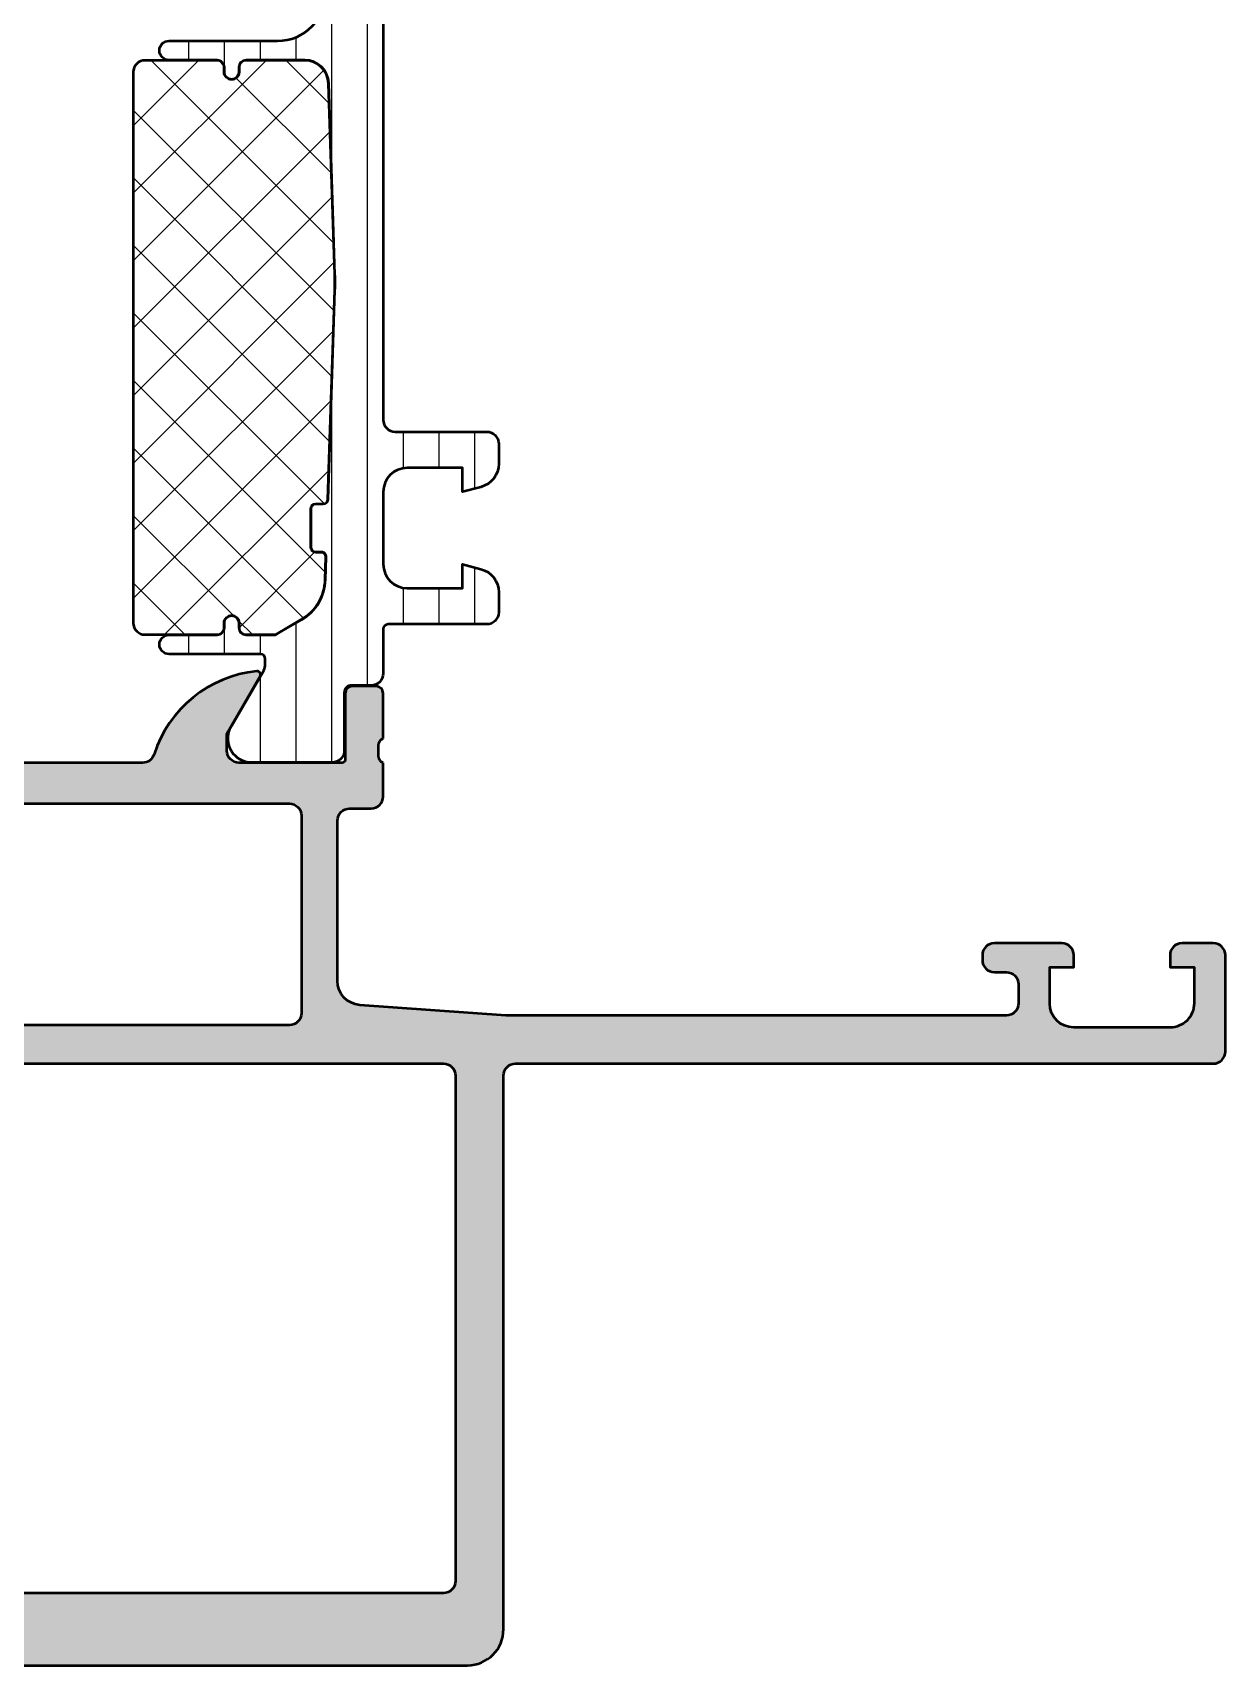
# Model space of a CAD drawing. Extents: x 0 to 104, y -25 to 90.
# Drawn here: x 54.4 to 104, y -25 to 42.8 of the extents above; entities that cross this region are included whole.
import ezdxf

# ---------------------------------------------------------------- set-up
doc = ezdxf.new("R2010")
doc.units = 0
for name, color, linetype, lineweight in [('0S-Alu contour', 7, 'Continuous', 50), ('0S-Alu hatch', 252, 'Continuous', 25), ('0S-Plastic contour', 254, 'Continuous', 50), ('0S-Plastic hatch', 253, 'Continuous', 25), ('0S-PT contour', 91, 'Continuous', 50), ('0S-PT hatch', 103, 'Continuous', 25)]:
    doc.layers.add(name, color=color, linetype=linetype, lineweight=lineweight)

# ---------------------------------------------------------------- blocks, each defined once
blk = doc.blocks.new('439470__185B3D61_6A0E_42BB_94F0_96A8858EB3F4_')
at = {"layer": '0S-PT hatch'}
h = blk.add_hatch(dxfattribs=at)
h.set_pattern_fill('ANSI37', color=256, scale=0.625, angle=90, style=0)
h.set_pattern_definition([(135, (0, 0), (-1.403165018917055, -1.403165018917055), []), (225, (0, 0), (1.403165018917055, -1.403165018917055), [])])
edge = h.paths.add_edge_path()
edge.add_line((58.61000000000005, 41.19001272908), (58.61000000000004, 18.31001272907998))
edge.add_arc((59.10000000000001, 18.31001272907998), 0.4899999999999736, 180, 270)
edge.add_line((59.10000000000001, 17.82001272908), (62.10000000000002, 17.82001272907994))
edge.add_arc((62.10000000000004, 18.11001272907995), 0.2900000000000027, 269.9999999999972, 360)
edge.add_line((62.39000000000004, 18.11001272907995), (62.39000000000004, 18.31001272907996))
edge.add_ellipse((62.70000000000004, 18.31001272907994), major_axis=(-0.3100000000000094, 0), ratio=1, start_angle=180, end_angle=360, ccw=False)
edge.add_line((63.01000000000005, 18.31001272907992), (63.01, 18.11001272908007))
edge.add_arc((63.29999999999998, 18.11001272907999), 0.2899999999999778, 180, 270.0000000000014)
edge.add_line((63.29999999999998, 17.82001272908001), (64.46410161520026, 17.82001272908))
edge.add_arc((64.46410161520029, 18.01001272871147), 0.1899999996314747, 269.9999999999957, 299.9999946536878)
edge.add_line((64.55910159966221, 17.84546789344706), (65.59590409906372, 18.44406596658))
edge.add_arc((64.60090426373581, 20.16745660626703), 1.989999992277228, 299.9999946536926, 358.2773953328576)
edge.add_line((66.5900049316901, 20.10763602446409), (66.62072637068162, 21.04376804488799))
edge.add_arc((66.43082860151233, 21.04999999999996), 0.1899999999999915, 358.1203748410027, 451.4729373782516)
edge.add_line((66.4259446941848, 21.23993721975748), (66.1990846902168, 21.23993721975747))
edge.add_ellipse((66.20402316609626, 21.4541521220619), major_axis=(-0.2142718201567978, 0), ratio=1, start_angle=1.6488067453768167, end_angle=88.67934625460799, ccw=False)
edge.add_line((65.98984006140552, 21.44798685010199), (65.99000000104654, 23.05002096556112))
edge.add_ellipse((66.19999999999999, 23.04999999999997), major_axis=(-0.2100000000000085, 0), ratio=1, start_angle=270, end_angle=359.9942798181932, ccw=False)
edge.add_line((66.19999999999999, 23.25999999999997), (66.5095904128498, 23.25999999999996))
edge.add_arc((66.50959041284983, 23.44999999999997), 0.1900000000000013, 269.9999999999957, 358.1203748410051)
edge.add_line((66.69948818201915, 23.443768044888), (66.98462481053399, 32.13234308924581))
edge.add_arc((56.99999999999932, 32.46001272908049), 9.990000000000688, 358.1203748410039, 361.8796251589415)
edge.add_line((66.9846248105343, 32.78768236890565), (66.72685035135248, 40.72248779861771))
edge.add_arc((65.7373847885234, 40.69001443652208), 0.989998292559369, 1.87972081874319, 90.00009565945754)
edge.add_line((65.73738313564948, 41.68001272908006), (63.29999999999994, 41.68001272908001))
edge.add_arc((63.29999999999995, 41.39001272908006), 0.2899999999999494, 90.00000000000142, 180)
edge.add_line((63.01000000000001, 41.39001272908005), (63.01, 41.19001272908))
edge.add_ellipse((62.70000000000002, 41.19001272908), major_axis=(-0.309999999999981, 0), ratio=1, start_angle=0, end_angle=180, ccw=False)
edge.add_line((62.39000000000004, 41.19001272907999), (62.39000000000003, 41.39001272908001))
edge.add_arc((62.10000000000007, 41.39001272908001), 0.2899999999999636, 0, 90.00000000000142)
edge.add_line((62.10000000000006, 41.68001272907997), (59.10000000000007, 41.68001272908001))
edge.add_arc((59.10000000000007, 41.19001272908), 0.4900000000000162, 89.99999999999918, 180)
at = {"layer": '0S-PT contour', "color": 7}
for points in [[(62.10000000000006, 41.68001272907997), (59.10000000000007, 41.68001272908001)], [(62.39000000000004, 41.19001272907999), (62.39000000000003, 41.39001272908001)], [(63.01000000000001, 41.39001272908005), (63.01, 41.19001272908)], [(65.73738313564948, 41.68001272908006), (63.29999999999994, 41.68001272908001)], [(58.61000000000005, 41.19001272908), (58.61000000000004, 18.31001272907998)], [(66.9846248105343, 32.78768236890565), (66.72685035135248, 40.72248779861771)], [(66.69948818201915, 23.443768044888), (66.98462481053399, 32.13234308924581)], [(66.19999999999999, 23.25999999999997), (66.5095904128498, 23.25999999999996)], [(65.98984006140552, 21.44798685010199), (65.99000000104654, 23.05002096556112)], [(66.4259446941848, 21.23993721975748), (66.1990846902168, 21.23993721975747)], [(66.5900049316901, 20.10763602446409), (66.62072637068162, 21.04376804488799)], [(64.55910159966221, 17.84546789344706), (65.59590409906372, 18.44406596658)], [(59.10000000000001, 17.82001272908), (62.10000000000002, 17.82001272907994)], [(62.39000000000004, 18.11001272907995), (62.39000000000004, 18.31001272907996)], [(63.01000000000005, 18.31001272907992), (63.01, 18.11001272908007)], [(63.29999999999998, 17.82001272908001), (64.46410161520026, 17.82001272908)]]:
    blk.add_lwpolyline(points, dxfattribs=at)
for centre, radius, start, end in [((59.10000000000007, 41.19001272908), 0.4900000000000162, 89.99999999999918, 180), ((62.10000000000007, 41.39001272908001), 0.2899999999999636, 0, 90.00000000000142), ((63.29999999999995, 41.39001272908006), 0.2899999999999494, 90.00000000000142, 180), ((65.7373847885234, 40.69001443652208), 0.989998292559369, 1.87972081874319, 90.00009565945754), ((56.99999999999932, 32.46001272908049), 9.990000000000688, 358.1203748410039, 1.87962515894142), ((66.50959041284983, 23.44999999999997), 0.1900000000000013, 269.9999999999957, 358.1203748410051), ((66.43082860151233, 21.04999999999996), 0.1899999999999915, 358.1203748410027, 91.47293737825171), ((64.60090426373581, 20.16745660626703), 1.989999992277228, 299.9999946536926, 358.2773953328576), ((59.10000000000001, 18.31001272907998), 0.4899999999999736, 180, 270), ((62.10000000000004, 18.11001272907995), 0.2900000000000027, 269.9999999999972, 0), ((63.29999999999998, 18.11001272907999), 0.2899999999999778, 180, 270.0000000000014), ((64.46410161520029, 18.01001272871147), 0.1899999996314747, 269.9999999999957, 299.9999946536878)]:
    blk.add_arc(centre, radius, start, end, dxfattribs=at)
at = {"layer": '0S-PT contour', "color": 7, "extrusion": (0, 0, -1)}
for centre, radius, start, end in [((-62.70000000000002, 41.19001272908), 0.309999999999981, 180, 0), ((-66.19999999999999, 23.04999999999997), 0.2100000000000085, 0.0057201818068089, 90), ((-66.20402316609626, 21.4541521220619), 0.2142718201567978, 271.320653745392, 358.3511932546232), ((-62.70000000000004, 18.31001272907994), 0.3100000000000094, 0, 180)]:
    blk.add_arc(centre, radius, start, end, dxfattribs=at)
blk = doc.blocks.new('284639__037A3910_7D64_4410_97A6_59D41D8CEEEF___64450CFE_8EF1_450A_9110_F0848E40DB0C_')
at = {"layer": '0S-Plastic hatch'}
h = blk.add_hatch(dxfattribs=at)
h.set_pattern_fill('ANSI31', color=256, scale=0.4680000000000001, angle=45, style=0)
h.set_pattern_definition([(90, (0, 0), (-1.4859, 0), [])])
edge = h.paths.add_edge_path()
edge.add_line((69.00000000000006, 48.790003), (69, 26.74999999999992))
edge.add_arc((69.5, 26.74999999999992), 0.5, 180, 269.9999999999984)
edge.add_line((69.49999999999999, 26.24999999999992), (73.30000000000003, 26.24999999999994))
edge.add_ellipse((73.30000000000003, 25.74999999999997), major_axis=(-0.4999999999999716, 0), ratio=1, start_angle=180, end_angle=270, ccw=False)
edge.add_line((73.79999999999998, 25.74999999999997), (73.79999999999998, 24.91925077662566))
edge.add_ellipse((72.79999999999988, 24.91925077662564), major_axis=(-1.000000000000113, 0), ratio=1, start_angle=104.9999999999944, end_angle=180, ccw=False)
edge.add_line((73.05881904510234, 23.95332495033644), (72.3, 23.75))
edge.add_line((72.3, 23.75), (72.3, 24.74999999999991))
edge.add_line((72.3, 24.74999999999991), (69.99999999999991, 24.74999999999988))
edge.add_arc((69.99999999999994, 23.74999999999994), 0.999999999999943, 90.00000000000081, 180)
edge.add_line((69, 23.74999999999994), (69, 20.74999999999993))
edge.add_arc((70, 20.74999999999993), 1, 180, 270)
edge.add_line((70, 19.74999999999993), (72.3, 19.74999999999993))
edge.add_line((72.3, 19.74999999999993), (72.3, 20.74999999999994))
edge.add_line((72.3, 20.74999999999994), (73.05881904510257, 20.54667504966331))
edge.add_ellipse((72.8, 19.58074922337425), major_axis=(-0.9999999999999966, 0), ratio=1, start_angle=180, end_angle=254.9999999999971, ccw=False)
edge.add_line((73.79999999999998, 19.58074922337425), (73.79999999999998, 18.74999999999987))
edge.add_ellipse((73.30000000000001, 18.74999999999987), major_axis=(-0.4999999999999858, 0), ratio=1, start_angle=90, end_angle=180, ccw=False)
edge.add_line((73.30000000000001, 18.24999999999988), (69.20000000000003, 18.24999999999993))
edge.add_arc((69.20000000000003, 18.0499999999999), 0.2000000000000313, 90, 180)
edge.add_line((69, 18.04999999999991), (68.99999999999999, 16.20999699999999))
edge.add_ellipse((68.49999999999999, 16.20999699999999), major_axis=(-0.5, 0), ratio=1, start_angle=90, end_angle=180, ccw=False)
edge.add_line((68.49999999999999, 15.70999699999999), (67.68195333787374, 15.70999699999999))
edge.add_arc((67.68195333787372, 15.40999699999997), 0.300000000000022, 89.99999999999729, 180.0079247372927)
edge.add_line((67.38195334074327, 15.40995550617278), (67.38228528349505, 13.01006513385867))
edge.add_ellipse((66.88228931083215, 13.00999597743856), major_axis=(-0.4999959774455504, 0), ratio=1, start_angle=90, end_angle=180.0079248057727, ccw=False)
edge.add_line((66.88228931083215, 12.50999999999301), (63.40574517310756, 12.50999999999998))
edge.add_ellipse((63.54805582209892, 13.49981807472284), major_axis=(-0.9999960709244804, 0), ratio=1, start_angle=-32.727016099840796, end_angle=81.81839194809982, ccw=False)
edge.add_line((62.70680317310757, 14.04045299999999), (64.03301271673031, 16.33751562589332))
edge.add_arc((63.59999999999995, 16.58751560019288), 0.4999999999999873, 330.000003400654, 360)
edge.add_line((64.09999999999992, 16.58751560019275), (64.1, 16.81001272907998))
edge.add_arc((63.90000000000004, 16.81001272908003), 0.1999999999999602, 0, 90)
edge.add_line((63.90000000000004, 17.01001272907999), (60.09999999999998, 17.01001272907993))
edge.add_ellipse((60.09999999999998, 17.41001272907993), major_axis=(-0.4000000000000022, 0), ratio=1, start_angle=-90, end_angle=90, ccw=False)
edge.add_line((60.09999999999998, 17.81001272907994), (62.09999999999999, 17.81001272907997))
edge.add_arc((62.09999999999999, 18.11001272907997), 0.2999999999999971, 270, 360)
edge.add_line((62.39999999999998, 18.11001272907984), (62.40000000000006, 18.3100127290801))
edge.add_ellipse((62.70000000000006, 18.31001272908), major_axis=(-0.2999999999999971, 0), ratio=1, start_angle=180, end_angle=360, ccw=False)
edge.add_line((63.00000000000006, 18.31001272907991), (63, 18.11001272908008))
edge.add_arc((63.3, 18.11001272908), 0.2999999999999971, 180, 270)
edge.add_line((63.3, 17.81001272908), (64.46410161520026, 17.81001272908))
edge.add_arc((64.46410161520026, 18.01001272871141), 0.1999999996314052, 270, 299.9999946536913)
edge.add_line((64.5641015988541, 17.83680763894266), (65.60090409825563, 18.43540571207562))
edge.add_arc((64.60090426373586, 20.16745660626703), 1.99999999227721, 299.9999946536921, 358.2770022894636)
edge.add_line((66.59999999999992, 20.10732170492331), (66.63072099011158, 21.04344004725052))
edge.add_arc((66.4308286015123, 21.04999999999995), 0.2000000000000161, 358.1203748410066, 449.9999999999959)
edge.add_line((66.4308286015123, 21.24999999999997), (66.19999999999997, 21.24999999999998))
edge.add_ellipse((66.2, 21.44999999999997), major_axis=(-0.1999999999999886, 0), ratio=1, start_angle=0, end_angle=89.99999999999193, ccw=False)
edge.add_line((66.00000000000001, 21.44999999999997), (66, 23.04999999999997))
edge.add_ellipse((66.19999999999999, 23.04999999999997), major_axis=(-0.1999999999999886, 0), ratio=1, start_angle=270, end_angle=360, ccw=False)
edge.add_line((66.19999999999999, 23.24999999999995), (66.5095904128498, 23.24999999999997))
edge.add_arc((66.5095904128498, 23.44999999999997), 0.2000000000000028, 270, 358.1203748410035)
edge.add_line((66.7094828014491, 23.44344004725052), (66.99461942996396, 32.1320150916085))
edge.add_arc((56.99999999999914, 32.46001272908052), 10.00000000000087, 358.1203748410051, 361.879625159057)
edge.add_line((66.99461942996359, 32.78801036656336), (66.73684507864591, 40.7228124928273))
edge.add_arc((65.7373831356495, 40.69001272908003), 1.00000000000004, 1.879625158998825, 90.00000000000081)
edge.add_line((65.73738313564948, 41.69001272908007), (63.29999999999994, 41.69001272908))
edge.add_arc((63.29999999999994, 41.39001272908005), 0.2999999999999545, 90.00000000000136, 180)
edge.add_line((62.99999999999999, 41.39001272908006), (63, 41.19001272908))
edge.add_ellipse((62.70000000000002, 41.19001272908), major_axis=(-0.2999999999999829, 0), ratio=1, start_angle=0, end_angle=180, ccw=False)
edge.add_line((62.40000000000003, 41.19001272908), (62.40000000000003, 41.39001272908003))
edge.add_arc((62.10000000000007, 41.39001272908003), 0.2999999999999616, 0, 89.99999999999864)
edge.add_line((62.10000000000007, 41.69001272907999), (60.09999999999998, 41.69001272908002))
edge.add_ellipse((60.09999999999998, 42.09001272907999), major_axis=(-0.3999999999999772, 0), ratio=1, start_angle=-90.00000000000102, end_angle=89.99999999999898, ccw=False)
edge.add_line((60.09999999999999, 42.49001272907998), (64.61213858770033, 42.49001272907991))
edge.add_arc((64.61213858770036, 44.49001272907991), 2, 269.9999999999992, 361.879625159)
edge.add_line((66.61106247369314, 44.55561225657447), (66.59999999999997, 44.89270375323638))
edge.add_arc((64.60090425601656, 44.83256885166064), 2.000000000000019, 1.722997710530872, 60.00000552362122)
edge.add_line((65.60090408903756, 46.5646197556349), (64.60000008348956, 47.1424918240143))
edge.add_ellipse((65.10000000000008, 48.00851727600145), major_axis=(-1.000000000000034, 0), ratio=1, start_angle=0, end_angle=60.0000055236207, ccw=False)
edge.add_line((64.10000000000005, 48.00851727600131), (64.09999999999998, 48.404570065504))
edge.add_arc((63.59999999999998, 48.40457006550386), 0.5, 0, 29.99999659934546)
edge.add_line((64.03301271673035, 48.65457003980342), (62.7022338306935, 50.95954700000007))
edge.add_ellipse((63.54348647968488, 51.50018192527717), major_axis=(-0.999996070924473, 0), ratio=1, start_angle=-81.81839194809572, end_angle=32.72701609983699, ccw=False)
edge.add_line((63.40117583069345, 52.49), (66.87771996841809, 52.49000000000698))
edge.add_ellipse((66.87771996841806, 51.99000402256141), major_axis=(-0.4999959774455717, 0), ratio=1, start_angle=179.9920752627074, end_angle=269.9999999999984, ccw=False)
edge.add_line((67.37771594108106, 51.98993486673913), (67.37738400119866, 49.59004449294546))
edge.add_arc((67.67738399689443, 49.5900029985654), 0.2999999985654101, 179.9920751571131, 269.9999999999973)
edge.add_line((67.67738399689442, 49.29000299999998), (68.50000000000006, 49.290003))
edge.add_ellipse((68.50000000000006, 48.790003), major_axis=(-0.5, 0), ratio=1, start_angle=180, end_angle=270, ccw=False)
at = {"layer": '0S-Plastic contour', "color": 7}
for points in [[(63.40117583069345, 52.49), (66.87771996841809, 52.49000000000698)], [(67.37771594108106, 51.98993486673913), (67.37738400119866, 49.59004449294546)], [(64.03301271673035, 48.65457003980342), (62.7022338306935, 50.95954700000007)], [(67.67738399689442, 49.29000299999998), (68.50000000000006, 49.290003)], [(64.10000000000005, 48.00851727600131), (64.09999999999998, 48.404570065504)], [(69.00000000000006, 48.790003), (69, 26.74999999999992)], [(65.60090408903756, 46.5646197556349), (64.60000008348956, 47.1424918240143)], [(66.61106247369314, 44.55561225657447), (66.59999999999997, 44.89270375323638)], [(60.09999999999999, 42.49001272907998), (64.61213858770033, 42.49001272907991)], [(62.10000000000007, 41.69001272907999), (60.09999999999998, 41.69001272908002)], [(62.40000000000003, 41.19001272908), (62.40000000000003, 41.39001272908003)], [(62.99999999999999, 41.39001272908006), (63, 41.19001272908)], [(65.73738313564948, 41.69001272908007), (63.29999999999994, 41.69001272908)], [(66.99461942996359, 32.78801036656336), (66.73684507864591, 40.7228124928273)], [(66.7094828014491, 23.44344004725052), (66.99461942996396, 32.1320150916085)], [(69.49999999999999, 26.24999999999992), (73.30000000000003, 26.24999999999994)], [(73.79999999999998, 25.74999999999997), (73.79999999999998, 24.91925077662566)], [(73.05881904510234, 23.95332495033644), (72.3, 23.75), (72.3, 24.74999999999991), (69.99999999999991, 24.74999999999988)], [(69, 23.74999999999994), (69, 20.74999999999993)], [(66.19999999999999, 23.24999999999995), (66.5095904128498, 23.24999999999997)], [(66.00000000000001, 21.44999999999997), (66, 23.04999999999997)], [(66.4308286015123, 21.24999999999997), (66.19999999999997, 21.24999999999998)], [(66.59999999999992, 20.10732170492331), (66.63072099011158, 21.04344004725052)], [(70, 19.74999999999993), (72.3, 19.74999999999993), (72.3, 20.74999999999994), (73.05881904510257, 20.54667504966331)], [(73.79999999999998, 19.58074922337425), (73.79999999999998, 18.74999999999987)], [(64.5641015988541, 17.83680763894266), (65.60090409825563, 18.43540571207562)], [(60.09999999999998, 17.81001272907994), (62.09999999999999, 17.81001272907997)], [(62.39999999999998, 18.11001272907984), (62.40000000000006, 18.3100127290801)], [(63.00000000000006, 18.31001272907991), (63, 18.11001272908008)], [(63.3, 17.81001272908), (64.46410161520026, 17.81001272908)], [(69, 18.04999999999991), (68.99999999999999, 16.20999699999999)], [(73.30000000000001, 18.24999999999988), (69.20000000000003, 18.24999999999993)], [(63.90000000000004, 17.01001272907999), (60.09999999999998, 17.01001272907993)], [(62.70680317310757, 14.04045299999999), (64.03301271673031, 16.33751562589332)], [(64.09999999999992, 16.58751560019275), (64.1, 16.81001272907998)], [(68.49999999999999, 15.70999699999999), (67.68195333787374, 15.70999699999999)], [(67.38195334074327, 15.40995550617278), (67.38228528349505, 13.01006513385867)], [(66.88228931083215, 12.50999999999301), (63.40574517310756, 12.50999999999998)]]:
    blk.add_lwpolyline(points, dxfattribs=at)
at = {"layer": '0S-Plastic contour', "color": 7, "extrusion": (0, 0, -1)}
for centre, radius, start, end in [((-63.54348647968488, 51.50018192527717), 0.999996070924473, 327.2729839001631, 81.8183919480956), ((-66.87771996841806, 51.99000402256141), 0.4999959774455718, 90.0000000000016, 180.0079247372927), ((-68.50000000000006, 48.790003), 0.5, 90, 180), ((-65.10000000000008, 48.00851727600145), 1.000000000000034, 299.9999944763793, 0), ((-60.09999999999998, 42.09001272907999), 0.3999999999999772, 270.000000000001, 90.00000000000102), ((-62.70000000000002, 41.19001272908), 0.2999999999999829, 180, 0), ((-73.30000000000003, 25.74999999999997), 0.4999999999999716, 90, 180), ((-72.79999999999988, 24.91925077662564), 1.000000000000113, 180, 255.0000000000056), ((-66.19999999999999, 23.04999999999997), 0.1999999999999886, 0, 90), ((-66.2, 21.44999999999997), 0.1999999999999886, 270.0000000000081, 0), ((-72.8, 19.58074922337425), 0.9999999999999966, 105.0000000000029, 180), ((-62.70000000000006, 18.31001272908), 0.2999999999999971, 0, 180), ((-73.30000000000001, 18.74999999999987), 0.4999999999999858, 180, 270), ((-60.09999999999998, 17.41001272907993), 0.4000000000000022, 270, 90), ((-68.49999999999999, 16.20999699999999), 0.5, 180, 270), ((-63.54805582209892, 13.49981807472284), 0.9999960709244804, 278.1816080519002, 32.72701609984085), ((-66.88228931083215, 13.00999597743856), 0.4999959774455505, 179.9920751942273, 270)]:
    blk.add_arc(centre, radius, start, end, dxfattribs=at)
at = {"layer": '0S-Plastic contour', "color": 7}
for centre, radius, start, end in [((67.67738399689443, 49.5900029985654), 0.2999999985654101, 179.9920751571131, 269.9999999999973), ((63.59999999999998, 48.40457006550386), 0.5, 0, 29.99999659934546), ((64.60090425601656, 44.83256885166064), 2.000000000000019, 1.722997710530872, 60.00000552362122), ((64.61213858770036, 44.49001272907991), 2, 269.9999999999992, 1.879625158999989), ((62.10000000000007, 41.39001272908003), 0.2999999999999616, 0, 89.99999999999864), ((63.29999999999994, 41.39001272908005), 0.2999999999999545, 90.00000000000136, 180), ((65.7373831356495, 40.69001272908003), 1.00000000000004, 1.879625158998825, 90.00000000000081), ((56.99999999999914, 32.46001272908052), 10.00000000000087, 358.1203748410051, 1.879625159057007), ((69.5, 26.74999999999992), 0.5, 180, 269.9999999999984), ((69.99999999999994, 23.74999999999994), 0.999999999999943, 90.00000000000081, 180), ((66.5095904128498, 23.44999999999997), 0.2000000000000028, 270, 358.1203748410035), ((66.4308286015123, 21.04999999999995), 0.2000000000000161, 358.1203748410066, 89.99999999999594), ((70, 20.74999999999993), 1, 180, 270), ((64.60090426373586, 20.16745660626703), 1.99999999227721, 299.9999946536921, 358.2770022894636), ((62.09999999999999, 18.11001272907997), 0.2999999999999971, 270, 0), ((63.3, 18.11001272908), 0.2999999999999971, 180, 270), ((64.46410161520026, 18.01001272871141), 0.1999999996314052, 270, 299.9999946536913), ((69.20000000000003, 18.0499999999999), 0.2000000000000313, 90, 180), ((63.90000000000004, 16.81001272908003), 0.1999999999999602, 0, 90), ((63.59999999999995, 16.58751560019288), 0.4999999999999873, 330.000003400654, 0), ((67.68195333787372, 15.40999699999997), 0.300000000000022, 89.99999999999729, 180.0079247372927)]:
    blk.add_arc(centre, radius, start, end, dxfattribs=at)
blk = doc.blocks.new('445350__10BECCF6_0E01_453A_B6A1_274270D3B160_')
at = {"layer": '0S-Alu hatch'}
h = blk.add_hatch(color=256, dxfattribs=at)
edge = h.paths.add_edge_path()
edge.add_line((35.49999999999999, 10.60000000000001), (36.4, 10.60000000000001))
edge.add_ellipse((36.39999999999999, 10.1), major_axis=(-0.5000000000000071, 0), ratio=1, start_angle=180, end_angle=269.9999999999992, ccw=False)
edge.add_line((36.9, 10.1), (36.89999999999999, 3.431119203401296))
edge.add_ellipse((35.89999999999999, 3.431119203401298), major_axis=(-1, 0), ratio=1, start_angle=94.08561677997488, end_angle=180, ccw=False)
edge.add_line((35.9712470499879, 2.433660503570563), (29.89999999999999, 2.000000000000004))
edge.add_line((29.89999999999999, 2.000000000000004), (9.100000000000001, 2.000000000000003))
edge.add_ellipse((9.100000000000003, 2.500000000000008), major_axis=(-0.5000000000000054, 0), ratio=1, start_angle=0, end_angle=89.99999999999977, ccw=False)
edge.add_line((8.599999999999998, 2.500000000000008), (8.6, 3.300000000000004))
edge.add_ellipse((9.099999999999998, 3.300000000000003), major_axis=(-0.4999999999999983, 0), ratio=1, start_angle=270, end_angle=360, ccw=False)
edge.add_line((9.099999999999998, 3.800000000000001), (9.600000000000001, 3.800000000000002))
edge.add_arc((9.6, 4.300000000000004), 0.5000000000000018, 270.0000000000002, 360)
edge.add_line((10.1, 4.300000000000004), (10.1, 4.500000000000006))
edge.add_arc((9.6, 4.500000000000001), 0.5, 0, 89.9999999999998)
edge.add_line((9.600000000000001, 5.000000000000001), (6.800000000000002, 5.000000000000002))
edge.add_arc((6.800000000000002, 4.500000000000001), 0.5000000000000009, 90, 180)
edge.add_line((6.300000000000001, 4.500000000000001), (6.300000000000001, 4.000000000000003))
edge.add_line((6.300000000000001, 4.000000000000003), (7.300000000000001, 4.000000000000003))
edge.add_line((7.300000000000001, 4.000000000000003), (7.300000000000001, 2.500000000000001))
edge.add_ellipse((6.300000000000003, 2.500000000000002), major_axis=(-0.9999999999999982, 0), ratio=1, start_angle=90, end_angle=180, ccw=False)
edge.add_line((6.300000000000002, 1.500000000000003), (2.299999999999999, 1.500000000000002))
edge.add_ellipse((2.299999999999999, 2.500000000000002), major_axis=(-1, 0), ratio=1, start_angle=0, end_angle=90, ccw=False)
edge.add_line((1.299999999999999, 2.500000000000002), (1.299999999999999, 4.000000000000002))
edge.add_line((1.299999999999999, 4.000000000000002), (2.299999999999999, 4.000000000000002))
edge.add_line((2.299999999999999, 4.000000000000002), (2.299999999999999, 4.500000000000002))
edge.add_arc((1.8, 4.500000000000002), 0.4999999999999999, 0, 89.99999999999994)
edge.add_line((1.8, 5.000000000000002), (0.4999999999999999, 5.000000000000002))
edge.add_arc((0.4999999999999997, 4.500000000000002), 0.5, 89.99999999999999, 180)
edge.add_line((-3e-16, 4.500000000000002), (0, 0.5000000000000036))
edge.add_arc((0.5000000000000036, 0.5000000000000036), 0.5000000000000036, 180, 270)
edge.add_line((0.5000000000000034, 0), (29.5, 0))
edge.add_ellipse((29.5, -0.5), major_axis=(-0.5, 0), ratio=1, start_angle=180, end_angle=270, ccw=False)
edge.add_line((30, -0.4999999999999999), (30, -23.49999999999999))
edge.add_arc((31.49999999999999, -23.49999999999999), 1.5, 180, 270)
edge.add_line((31.49999999999999, -24.99999999999999), (72.49999999999999, -24.99999999999998))
edge.add_arc((72.49999999999999, -23.49999999999998), 1.5, 270, 360)
edge.add_line((73.99999999999999, -23.49999999999998), (73.99999999999999, -0.4999999999999965))
edge.add_ellipse((74.49999999999999, -0.4999999999999954), major_axis=(-0.5, 0), ratio=1, start_angle=270, end_angle=360, ccw=False)
edge.add_line((74.49999999999999, 4.7e-15), (103.5, 3.6e-15))
edge.add_arc((103.5, 0.500000000000031), 0.5000000000000275, 270, 360)
edge.add_line((104, 0.5000000000000343), (104, 4.500000000000024))
edge.add_arc((103.5, 4.500000000000021), 0.4999999999999716, 0, 90)
edge.add_line((103.5, 4.999999999999992), (102.2, 5))
edge.add_arc((102.2, 4.499999999999988), 0.5000000000000125, 90, 180)
edge.add_line((101.7, 4.499999999999989), (101.7, 4.000000000000002))
edge.add_line((101.7, 4.000000000000002), (102.7, 4.000000000000002))
edge.add_line((102.7, 4.000000000000002), (102.7, 2.499999999999983))
edge.add_ellipse((101.7, 2.499999999999992), major_axis=(-1, 0), ratio=1, start_angle=89.9999999999992, end_angle=180, ccw=False)
edge.add_line((101.6999999999999, 1.499999999999992), (97.70000000000002, 1.500000000000002))
edge.add_ellipse((97.70000000000002, 2.500000000000021), major_axis=(-1.000000000000018, 0), ratio=1, start_angle=0, end_angle=90, ccw=False)
edge.add_line((96.69999999999999, 2.500000000000024), (96.70000000000002, 4.000000000000003))
edge.add_line((96.70000000000002, 4.000000000000003), (97.70000000000002, 4.000000000000003))
edge.add_line((97.70000000000002, 4.000000000000003), (97.69999999999999, 4.499999999999991))
edge.add_arc((97.19999999999997, 4.499999999999991), 0.5000000000000142, 0, 89.99999999999837)
edge.add_line((97.19999999999997, 5.000000000000005), (94.40000000000003, 5.000000000000003))
edge.add_arc((94.40000000000003, 4.499999999999976), 0.5000000000000266, 90, 180)
edge.add_line((93.89999999999998, 4.499999999999941), (93.9, 4.299999999999966))
edge.add_arc((94.4, 4.300000000000001), 0.5, 180, 270)
edge.add_line((94.4, 3.800000000000001), (94.9, 3.800000000000002))
edge.add_ellipse((94.9, 3.300000000000004), major_axis=(-0.4999999999999987, 0), ratio=1, start_angle=180, end_angle=270, ccw=False)
edge.add_line((95.4, 3.300000000000003), (95.4, 2.500000000000007))
edge.add_ellipse((94.9, 2.500000000000007), major_axis=(-0.5, 0), ratio=1, start_angle=90, end_angle=180, ccw=False)
edge.add_line((94.9, 2.000000000000007), (74.09999999999998, 2.000000000000004))
edge.add_line((74.09999999999998, 2.000000000000004), (68.02875295001208, 2.433660503570564))
edge.add_ellipse((68.1, 3.431119203401288), major_axis=(-0.9999999999999895, 0), ratio=1, start_angle=0, end_angle=85.9143832200246, ccw=False)
edge.add_line((67.1, 3.431119203401288), (67.1, 10.1))
edge.add_ellipse((67.6, 10.1), major_axis=(-0.5, 0), ratio=1, start_angle=270, end_angle=360, ccw=False)
edge.add_line((67.6, 10.6), (68.5, 10.6))
edge.add_arc((68.5, 11.1), 0.5, 270, 360)
edge.add_line((69, 11.1), (69, 12.50000000000001))
edge.add_ellipse((69.07883644654304, 12.76752059199313), major_axis=(-0.2788950563274375, 0), ratio=1, start_angle=-1.164589374103116, end_angle=73.58012358050962, ccw=False)
edge.add_line((68.79999899999999, 12.77318899999153), (68.79999900000001, 13.22678299999153))
edge.add_ellipse((69.07886709564318, 13.23244365946857), major_axis=(-0.278925541737143, 0), ratio=1, start_angle=-73.57540544464308, end_angle=1.1628700728817876, ccw=False)
edge.add_line((69, 13.4999869999915), (69, 15.379998))
edge.add_arc((68.69999999999999, 15.379998), 0.3000000000000114, 0, 90)
edge.add_line((68.69999999999999, 15.67999800000001), (67.7200256809572, 15.67999800000002))
edge.add_arc((67.7200256809572, 15.37999800000002), 0.2999999999999971, 90, 180)
edge.add_line((67.4200256809572, 15.37999800000002), (67.42002568095722, 12.62000000000003))
edge.add_ellipse((67.30002568095722, 12.62000000000003), major_axis=(-0.1200000000000045, 0), ratio=1, start_angle=90.00000000000682, end_angle=180, ccw=False)
edge.add_line((67.30002568095723, 12.50000000000003), (63.00000000000004, 12.50000000000004))
edge.add_ellipse((63.00000000000004, 13.00000000000003), major_axis=(-0.4999999999999858, 0), ratio=1, start_angle=0, end_angle=90, ccw=False)
edge.add_line((62.50000000000005, 13.00000000000008), (62.50000000000013, 13.7000000000001))
edge.add_line((62.50000000000013, 13.7000000000001), (63.88149545762249, 16.09282032302761))
edge.add_arc((63.76188021535185, 16.16188021535176), 0.1381197846482815, 329.9999999999999, 455.6225775507901)
edge.add_arc((64.23822324117367, 11.3233911381529), 4.999999999999304, 95.62257755079098, 162.2515836439297)
edge.add_ellipse((58.99999999999987, 13.00000000000072), major_axis=(-0.5000000000006932, 0), ratio=1, start_angle=90, end_angle=162.2515836439298, ccw=False)
edge.add_line((58.99999999999987, 12.50000000000003), (45.00000000000015, 12.50000000000003))
edge.add_ellipse((45.00000000000015, 13.00000000000062), major_axis=(-0.5000000000005898, 0), ratio=1, start_angle=17.748416356070493, end_angle=90, ccw=False)
edge.add_arc((39.76177675882635, 11.32339113815279), 4.999999999999412, 17.74841635607035, 84.37742244920948)
edge.add_arc((40.23811978464815, 16.16188021535176), 0.1381197846482757, 84.37742244921265, 209.9999999999975)
edge.add_line((40.1185045423775, 16.09282032302763), (41.49999999999987, 13.70000000000008))
edge.add_line((41.49999999999987, 13.70000000000008), (41.49999999999993, 13.00000000000006))
edge.add_ellipse((40.99999999999995, 13.00000000000002), major_axis=(-0.4999999999999787, 0), ratio=1, start_angle=90.0000000000008, end_angle=180, ccw=False)
edge.add_line((40.99999999999996, 12.50000000000004), (36.69997431904278, 12.50000000000003))
edge.add_ellipse((36.69997431904278, 12.62000000000002), major_axis=(-0.1199999999999903, 0), ratio=1, start_angle=0, end_angle=90, ccw=False)
edge.add_line((36.57997431904279, 12.62000000000002), (36.57997431904279, 15.37999800000001))
edge.add_arc((36.27997431904278, 15.37999800000001), 0.3000000000000114, 0, 90.00000000000136)
edge.add_line((36.27997431904277, 15.67999800000002), (35.30000000000001, 15.67999800000002))
edge.add_arc((35.30000000000001, 15.37999800000001), 0.3000000000000114, 90, 180)
edge.add_line((35, 15.37999800000001), (35, 13.49998699999152))
edge.add_ellipse((34.92113290435683, 13.23244365946858), major_axis=(-0.2789255417371494, 0), ratio=1, start_angle=178.8371299271098, end_angle=253.575405444645, ccw=False)
edge.add_line((35.20000099999999, 13.2267829999915), (35.200001, 12.77318899999117))
edge.add_ellipse((34.92116355345693, 12.76752059199312), major_axis=(-0.2788950563274454, 0), ratio=1, start_angle=106.4198764194945, end_angle=181.1645893740303, ccw=False)
edge.add_line((35, 12.49999999999999), (35.00000000000001, 11.1))
edge.add_arc((35.5, 11.1), 0.4999999999999929, 180, 269.9999999999984)
edge = h.paths.add_edge_path()
edge.add_line((32, -21.49999999999999), (32, -0.5))
edge.add_ellipse((32.5, -0.5000000000000001), major_axis=(-0.5, 0), ratio=1, start_angle=270, end_angle=360, ccw=False)
edge.add_line((32.5, -1e-16), (71.49999999999999, -2e-16))
edge.add_ellipse((71.5, -0.5000000000000002), major_axis=(-0.5, 0), ratio=1, start_angle=180, end_angle=270.00000000000165, ccw=False)
edge.add_line((72, -0.5000000000000036), (72, -21.5))
edge.add_ellipse((71.5, -21.5), major_axis=(-0.5, 0), ratio=1, start_angle=90, end_angle=180, ccw=False)
edge.add_line((71.5, -22), (32.5, -21.99999999999999))
edge.add_ellipse((32.5, -21.49999999999999), major_axis=(-0.5, 0), ratio=1, start_angle=0, end_angle=90, ccw=False)
edge = h.paths.add_edge_path()
edge.add_line((65.1, 1.600000000000003), (38.9, 1.600000000000001))
edge.add_ellipse((38.9, 2.100000000000001), major_axis=(-0.5, 0), ratio=1, start_angle=0, end_angle=90, ccw=False)
edge.add_line((38.4, 2.100000000000001), (38.40000000000001, 10.3))
edge.add_ellipse((38.9, 10.3), major_axis=(-0.5, 0), ratio=1, start_angle=270, end_angle=360, ccw=False)
edge.add_line((38.9, 10.8), (65.1, 10.8))
edge.add_ellipse((65.1, 10.3), major_axis=(-0.5, 0), ratio=1, start_angle=180, end_angle=270, ccw=False)
edge.add_line((65.6, 10.29999999999999), (65.6, 2.100000000000003))
edge.add_ellipse((65.1, 2.100000000000003), major_axis=(-0.5, 0), ratio=1, start_angle=90, end_angle=180, ccw=False)
at = {"layer": '0S-Alu contour', "color": 7}
for points in [[(36.27997431904277, 15.67999800000002), (35.30000000000001, 15.67999800000002)], [(40.1185045423775, 16.09282032302763), (41.49999999999987, 13.70000000000008), (41.49999999999993, 13.00000000000006)], [(62.50000000000005, 13.00000000000008), (62.50000000000013, 13.7000000000001), (63.88149545762249, 16.09282032302761)], [(68.69999999999999, 15.67999800000001), (67.7200256809572, 15.67999800000002)], [(35, 15.37999800000001), (35, 13.49998699999152)], [(36.57997431904279, 12.62000000000002), (36.57997431904279, 15.37999800000001)], [(67.4200256809572, 15.37999800000002), (67.42002568095722, 12.62000000000003)], [(69, 13.4999869999915), (69, 15.379998)], [(35.20000099999999, 13.2267829999915), (35.200001, 12.77318899999117)], [(68.79999899999999, 12.77318899999153), (68.79999900000001, 13.22678299999153)], [(35, 12.49999999999999), (35.00000000000001, 11.1)], [(40.99999999999996, 12.50000000000004), (36.69997431904278, 12.50000000000003)], [(58.99999999999987, 12.50000000000003), (45.00000000000015, 12.50000000000003)], [(67.30002568095723, 12.50000000000003), (63.00000000000004, 12.50000000000004)], [(69, 11.1), (69, 12.50000000000001)], [(35.49999999999999, 10.60000000000001), (36.4, 10.60000000000001)], [(38.4, 2.100000000000001), (38.40000000000001, 10.3)], [(38.9, 10.8), (65.1, 10.8)], [(65.6, 10.29999999999999), (65.6, 2.100000000000003)], [(67.6, 10.6), (68.5, 10.6)], [(36.9, 10.1), (36.89999999999999, 3.431119203401296)], [(67.1, 3.431119203401288), (67.1, 10.1)], [(1.8, 5.000000000000002), (0.4999999999999999, 5.000000000000002)], [(9.600000000000001, 5.000000000000001), (6.800000000000002, 5.000000000000002)], [(97.19999999999997, 5.000000000000005), (94.40000000000003, 5.000000000000003)], [(103.5, 4.999999999999992), (102.2, 5)], [(-3e-16, 4.500000000000002), (0, 0.5000000000000036)], [(1.299999999999999, 2.500000000000002), (1.299999999999999, 4.000000000000002), (2.299999999999999, 4.000000000000002), (2.299999999999999, 4.500000000000002)], [(6.300000000000001, 4.500000000000001), (6.300000000000001, 4.000000000000003), (7.300000000000001, 4.000000000000003), (7.300000000000001, 2.500000000000001)], [(10.1, 4.300000000000004), (10.1, 4.500000000000006)], [(93.89999999999998, 4.499999999999941), (93.9, 4.299999999999966)], [(96.69999999999999, 2.500000000000024), (96.70000000000002, 4.000000000000003), (97.70000000000002, 4.000000000000003), (97.69999999999999, 4.499999999999991)], [(101.7, 4.499999999999989), (101.7, 4.000000000000002), (102.7, 4.000000000000002), (102.7, 2.499999999999983)], [(104, 0.5000000000000343), (104, 4.500000000000024)], [(9.099999999999998, 3.800000000000001), (9.600000000000001, 3.800000000000002)], [(94.4, 3.800000000000001), (94.9, 3.800000000000002)], [(8.599999999999998, 2.500000000000008), (8.6, 3.300000000000004)], [(95.4, 3.300000000000003), (95.4, 2.500000000000007)], [(35.9712470499879, 2.433660503570563), (29.89999999999999, 2.000000000000004), (9.100000000000001, 2.000000000000003)], [(94.9, 2.000000000000007), (74.09999999999998, 2.000000000000004), (68.02875295001208, 2.433660503570564)], [(6.300000000000002, 1.500000000000003), (2.299999999999999, 1.500000000000002)], [(65.1, 1.600000000000003), (38.9, 1.600000000000001)], [(101.6999999999999, 1.499999999999992), (97.70000000000002, 1.500000000000002)], [(0.5000000000000034, 0), (29.5, 0)], [(74.49999999999999, 4.7e-15), (103.5, 3.6e-15)], [(30, -0.4999999999999999), (30, -23.49999999999999)], [(32, -21.49999999999999), (32, -0.5)], [(32.5, -1e-16), (71.49999999999999, -2e-16)], [(72, -0.5000000000000036), (72, -21.5)], [(73.99999999999999, -23.49999999999998), (73.99999999999999, -0.4999999999999965)], [(71.5, -22), (32.5, -21.99999999999999)], [(31.49999999999999, -24.99999999999999), (72.49999999999999, -24.99999999999998)]]:
    blk.add_lwpolyline(points, dxfattribs=at)
for centre, radius, start, end in [((40.23811978464815, 16.16188021535176), 0.1381197846482757, 84.37742244921265, 209.9999999999975), ((39.76177675882635, 11.32339113815279), 4.999999999999412, 17.74841635607035, 84.37742244920948), ((64.23822324117367, 11.3233911381529), 4.999999999999304, 95.62257755079098, 162.2515836439297), ((63.76188021535185, 16.16188021535176), 0.1381197846482815, 329.9999999999999, 95.62257755079013), ((35.30000000000001, 15.37999800000001), 0.3000000000000114, 90, 180), ((36.27997431904278, 15.37999800000001), 0.3000000000000114, 0, 90.00000000000136), ((67.7200256809572, 15.37999800000002), 0.2999999999999971, 90, 180), ((68.69999999999999, 15.379998), 0.3000000000000114, 0, 90), ((35.5, 11.1), 0.4999999999999929, 180, 269.9999999999984), ((68.5, 11.1), 0.5, 270, 0), ((0.4999999999999997, 4.500000000000002), 0.5, 89.99999999999999, 180), ((1.8, 4.500000000000002), 0.4999999999999999, 0, 89.99999999999994), ((6.800000000000002, 4.500000000000001), 0.5000000000000009, 90, 180), ((9.6, 4.500000000000001), 0.5, 0, 89.9999999999998), ((94.40000000000003, 4.499999999999976), 0.5000000000000266, 90, 180), ((97.19999999999997, 4.499999999999991), 0.5000000000000142, 0, 89.99999999999837), ((102.2, 4.499999999999988), 0.5000000000000125, 90, 180), ((103.5, 4.500000000000021), 0.4999999999999716, 0, 90), ((9.6, 4.300000000000004), 0.5000000000000018, 270.0000000000002, 0), ((94.4, 4.300000000000001), 0.5, 180, 270), ((0.5000000000000036, 0.5000000000000036), 0.5000000000000036, 180, 270), ((103.5, 0.500000000000031), 0.5000000000000275, 270, 0), ((31.49999999999999, -23.49999999999999), 1.5, 180, 270), ((72.49999999999999, -23.49999999999998), 1.5, 270, 0)]:
    blk.add_arc(centre, radius, start, end, dxfattribs=at)
at = {"layer": '0S-Alu contour', "color": 7, "extrusion": (0, 0, -1)}
for centre, radius, start, end in [((-34.92113290435683, 13.23244365946858), 0.2789255417371494, 106.424594555355, 181.1628700728903), ((-40.99999999999995, 13.00000000000002), 0.4999999999999787, 180, 269.9999999999992), ((-63.00000000000004, 13.00000000000003), 0.4999999999999858, 270, 0), ((-69.07886709564318, 13.23244365946857), 0.278925541737143, 358.8371299271182, 73.57540544464312), ((-34.92116355345693, 12.76752059199312), 0.2788950563274454, 178.8354106259697, 253.5801235805055), ((-36.69997431904278, 12.62000000000002), 0.1199999999999903, 270, 0), ((-45.00000000000015, 13.00000000000062), 0.5000000000005898, 270, 342.2515836439295), ((-58.99999999999987, 13.00000000000072), 0.5000000000006932, 197.7484163560702, 270), ((-67.30002568095722, 12.62000000000003), 0.1200000000000045, 180, 269.9999999999932), ((-69.07883644654304, 12.76752059199313), 0.2788950563274375, 286.4198764194904, 1.164589374103183), ((-36.39999999999999, 10.1), 0.5000000000000071, 90.00000000000081, 180), ((-38.9, 10.3), 0.5, 0, 90), ((-65.1, 10.3), 0.5, 90, 180), ((-67.6, 10.1), 0.5, 0, 90), ((-9.099999999999998, 3.300000000000003), 0.4999999999999983, 0, 90), ((-35.89999999999999, 3.431119203401298), 1, 180, 265.9143832200251), ((-68.1, 3.431119203401288), 0.9999999999999895, 274.0856167799754, 0), ((-94.9, 3.300000000000004), 0.4999999999999987, 90, 180), ((-2.299999999999999, 2.500000000000002), 1, 270, 0), ((-6.300000000000003, 2.500000000000002), 0.9999999999999982, 180, 270.0000000000001), ((-9.100000000000003, 2.500000000000008), 0.5000000000000054, 270.0000000000002, 0), ((-38.9, 2.100000000000001), 0.5, 270, 0), ((-65.1, 2.100000000000003), 0.5, 180, 270), ((-94.9, 2.500000000000007), 0.5, 180, 270), ((-97.70000000000002, 2.500000000000021), 1.000000000000018, 270, 0), ((-101.7, 2.499999999999992), 1, 180, 270.0000000000008), ((-29.5, -0.5), 0.5, 90, 180), ((-71.5, -0.5000000000000002), 0.5, 89.99999999999837, 180), ((-74.49999999999999, -0.4999999999999954), 0.5, 0, 90), ((-32.5, -0.5000000000000001), 0.5, 0, 90), ((-32.5, -21.49999999999999), 0.5, 270, 0), ((-71.5, -21.5), 0.5, 180, 270)]:
    blk.add_arc(centre, radius, start, end, dxfattribs=at)
blk = doc.blocks.new('439470__D1F6AA12_3F20_496E_B047_E04252ED1DAE_')
at = {"layer": '0S-Alu contour', "color": 7}
blk.add_blockref('445350__10BECCF6_0E01_453A_B6A1_274270D3B160_', (0, 0), dxfattribs=at)
at = {"layer": '0S-Plastic contour', "color": 7}
blk.add_blockref('284639__037A3910_7D64_4410_97A6_59D41D8CEEEF___64450CFE_8EF1_450A_9110_F0848E40DB0C_', (0, 0), dxfattribs=at)
at = {"layer": '0S-PT contour', "color": 7}
blk.add_blockref('439470__185B3D61_6A0E_42BB_94F0_96A8858EB3F4_', (0, 0), dxfattribs=at)

msp = doc.modelspace()

# ---------------------------------------------------------------- block references
at = {"layer": '0S-Alu contour', "color": 7}
msp.add_blockref('439470__D1F6AA12_3F20_496E_B047_E04252ED1DAE_', (0, 0), dxfattribs=at)

doc.saveas('drawing.dxf')
